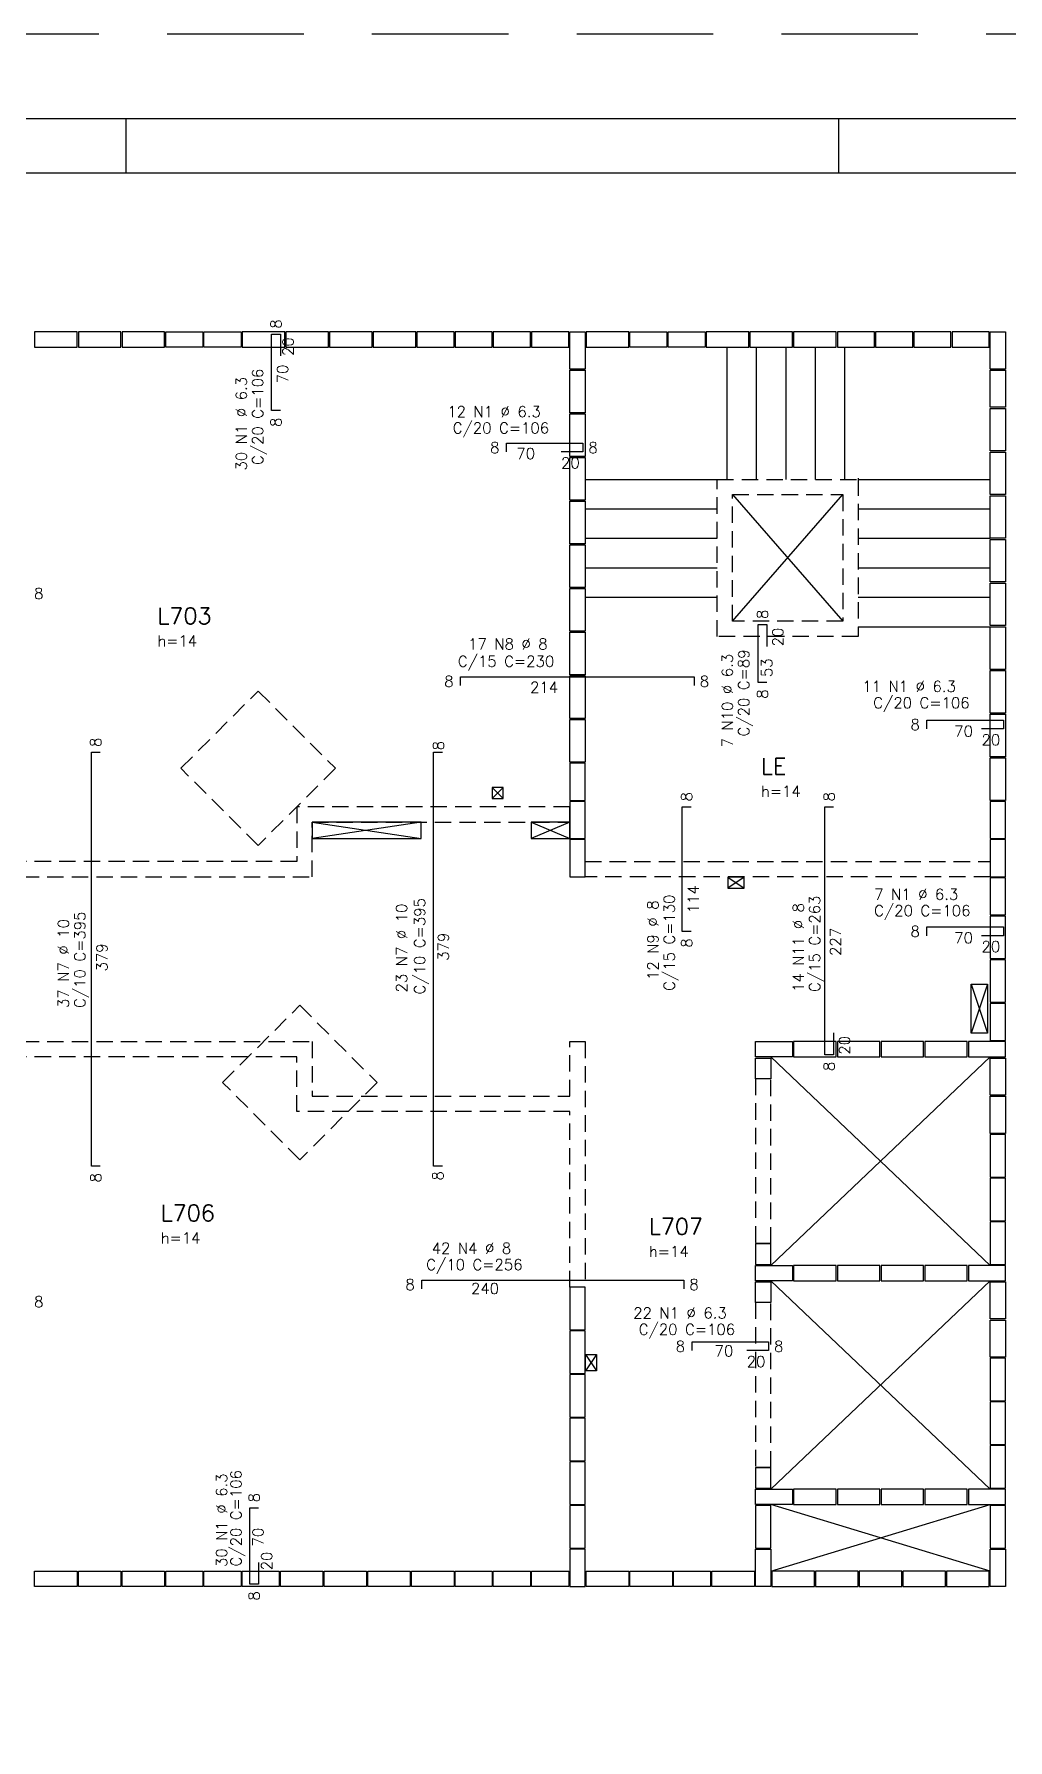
# Model space of a CAD drawing. Extents: x -1.9 to 86, y -1.5 to 61.
# Drawn here: x 32.36 to 50.2, y 29.7 to 60.95 of the extents above; entities that cross this region are included whole.
import ezdxf

# ---------------------------------------------------------------- set-up
doc = ezdxf.new("R2010")
doc.units = 0
doc.header["$MEASUREMENT"] = 0
doc.linetypes.add('ESTILO_TQS_0001', pattern=[0.45, 0.3, -0.15])
doc.linetypes.add('HIDDEN', pattern=[0.375, 0.25, -0.125])
doc.layers.get('0').update_dxf_attribs({"linetype": 'CONTINUOUS'})
doc.layers.get('Defpoints').update_dxf_attribs({"linetype": 'CONTINUOUS'})
for name, color, linetype in [('ARQ_FOLHA', 7, 'CONTINUOUS'), ('PENA_01', 1, 'CONTINUOUS'), ('PENA_03', 3, 'CONTINUOUS'), ('PENA_05', 5, 'CONTINUOUS')]:
    doc.layers.add(name, color=color, linetype=linetype)
doc.styles.get("Standard").update_dxf_attribs({"font": 'ROMANS.SHX'})

# ---------------------------------------------------------------- blocks, each defined once
blk = doc.blocks.new('FOLHA A1 - 841 X 594')
at = {"layer": 'ARQ_FOLHA', "color": 1}
for p, q in [((-500.5, 584), (-500.5, 594)), ((-370, 584), (-370, 594))]:
    blk.add_line(p, q, dxfattribs=at)
for points in [[(-841, 0), (0, 0), (0, 594), (-841, 594)], [(-816, 10), (-10, 10), (-10, 584), (-816, 584)]]:
    blk.add_lwpolyline(points, close=True, dxfattribs=at)
at = {"layer": 'Defpoints', "color": 8, "linetype": 'HIDDEN', "ltscale": 100}
blk.add_lwpolyline([(-860.5, 609.5), (-860.5, -15.5), (19.5, -15.5), (19.5, 609.5)], close=True, dxfattribs=at)
blk = doc.blocks.new('*U24')
blk.add_blockref('FOLHA A1 - 841 X 594', (0, 0))

msp = doc.modelspace()

# ---------------------------------------------------------------- linework, layer by layer
at = {"layer": 'PENA_01', "linetype": 'Continuous'}
msp.add_line((47.453, 52.816), (47.453, 52.796), dxfattribs=at)
for points in [[(32.373, 55.216), (33.153, 55.216), (33.153, 55.496), (32.373, 55.496), (32.373, 55.216)], [(33.173, 55.216), (33.953, 55.216), (33.953, 55.496), (33.173, 55.496), (33.173, 55.216)], [(33.973, 55.216), (34.753, 55.216), (34.753, 55.496), (33.973, 55.496), (33.973, 55.216)], [(35.453, 55.216), (34.773, 55.216), (34.773, 55.496), (35.453, 55.496), (35.453, 55.216)], [(36.153, 55.216), (35.473, 55.216), (35.473, 55.496), (36.153, 55.496), (36.153, 55.216)], [(36.173, 55.216), (36.953, 55.216), (36.953, 55.496), (36.173, 55.496), (36.173, 55.216)], [(36.973, 55.216), (37.753, 55.216), (37.753, 55.496), (36.973, 55.496), (36.973, 55.216)], [(37.773, 55.216), (38.553, 55.216), (38.553, 55.496), (37.773, 55.496), (37.773, 55.216)], [(38.573, 55.216), (39.353, 55.216), (39.353, 55.496), (38.573, 55.496), (38.573, 55.216)], [(39.373, 55.216), (40.053, 55.216), (40.053, 55.496), (39.373, 55.496), (39.373, 55.216)], [(40.073, 55.216), (40.753, 55.216), (40.753, 55.496), (40.073, 55.496), (40.073, 55.216)], [(40.773, 55.216), (41.453, 55.216), (41.453, 55.496), (40.773, 55.496), (40.773, 55.216)], [(41.473, 55.216), (42.153, 55.216), (42.153, 55.496), (41.473, 55.496), (41.473, 55.216)], [(42.453, 55.496), (42.453, 54.816), (42.173, 54.816), (42.173, 55.496), (42.453, 55.496)], [(42.473, 55.216), (43.253, 55.216), (43.253, 55.496), (42.473, 55.496), (42.473, 55.216)], [(43.953, 55.216), (43.273, 55.216), (43.273, 55.496), (43.953, 55.496), (43.953, 55.216)], [(44.653, 55.216), (43.973, 55.216), (43.973, 55.496), (44.653, 55.496), (44.653, 55.216)], [(44.673, 55.216), (45.453, 55.216), (45.453, 55.496), (44.673, 55.496), (44.673, 55.216)], [(45.473, 55.216), (46.253, 55.216), (46.253, 55.496), (45.473, 55.496), (45.473, 55.216)], [(46.273, 55.216), (47.053, 55.216), (47.053, 55.496), (46.273, 55.496), (46.273, 55.216)], [(47.073, 55.216), (47.753, 55.216), (47.753, 55.496), (47.073, 55.496), (47.073, 55.216)], [(47.773, 55.216), (48.453, 55.216), (48.453, 55.496), (47.773, 55.496), (47.773, 55.216)], [(48.473, 55.216), (49.153, 55.216), (49.153, 55.496), (48.473, 55.496), (48.473, 55.216)], [(49.173, 55.216), (49.853, 55.216), (49.853, 55.496), (49.173, 55.496), (49.173, 55.216)], [(50.153, 55.496), (50.153, 54.816), (49.873, 54.816), (49.873, 55.496), (50.153, 55.496)], [(45.053, 52.796), (45.053, 55.216)], [(45.593, 52.796), (45.593, 55.216)], [(46.133, 52.796), (46.133, 55.216)], [(46.673, 52.796), (46.673, 55.216)], [(47.213, 52.796), (47.213, 55.216)], [(42.173, 54.016), (42.173, 54.796), (42.453, 54.796), (42.453, 54.016), (42.173, 54.016)], [(50.153, 54.796), (50.153, 54.116), (49.873, 54.116), (49.873, 54.796), (50.153, 54.796)], [(49.873, 53.316), (49.873, 54.096), (50.153, 54.096), (50.153, 53.316), (49.873, 53.316)], [(42.173, 53.216), (42.173, 53.996), (42.453, 53.996), (42.453, 53.216), (42.173, 53.216)], [(42.173, 52.416), (42.173, 53.196), (42.453, 53.196), (42.453, 52.416), (42.173, 52.416)], [(49.873, 52.516), (49.873, 53.296), (50.153, 53.296), (50.153, 52.516), (49.873, 52.516)], [(42.453, 52.796), (44.873, 52.796)], [(45.153, 52.516), (47.173, 50.197)], [(45.153, 50.197), (47.173, 52.516)], [(47.453, 52.796), (49.873, 52.796)], [(49.873, 51.716), (49.873, 52.496), (50.153, 52.496), (50.153, 51.716), (49.873, 51.716)], [(42.173, 51.616), (42.173, 52.396), (42.453, 52.396), (42.453, 51.616), (42.173, 51.616)], [(42.453, 52.256), (44.873, 52.256)], [(47.453, 52.256), (49.873, 52.256)], [(42.173, 50.816), (42.173, 51.596), (42.453, 51.596), (42.453, 50.816), (42.173, 50.816)], [(42.453, 51.716), (44.873, 51.716)], [(47.453, 51.716), (49.873, 51.716)], [(49.873, 50.916), (49.873, 51.696), (50.153, 51.696), (50.153, 50.916), (49.873, 50.916)], [(42.453, 51.176), (44.873, 51.176)], [(47.453, 51.176), (49.873, 51.176)], [(42.173, 50.016), (42.173, 50.796), (42.453, 50.796), (42.453, 50.016), (42.173, 50.016)], [(42.453, 50.636), (44.873, 50.636)], [(47.453, 50.636), (49.873, 50.636)], [(49.873, 50.116), (49.873, 50.896), (50.153, 50.896), (50.153, 50.116), (49.873, 50.116)], [(47.453, 50.096), (49.873, 50.096)], [(49.873, 49.316), (49.873, 50.096), (50.153, 50.096), (50.153, 49.316), (49.873, 49.316)], [(42.173, 49.216), (42.173, 49.996), (42.453, 49.996), (42.453, 49.216), (42.173, 49.216)], [(42.173, 48.416), (42.173, 49.196), (42.453, 49.196), (42.453, 48.416), (42.173, 48.416)], [(49.873, 48.516), (49.873, 49.296), (50.153, 49.296), (50.153, 48.516), (49.873, 48.516)], [(49.873, 47.716), (49.873, 48.496), (50.153, 48.496), (50.153, 47.716), (49.873, 47.716)], [(42.173, 47.616), (42.173, 48.396), (42.453, 48.396), (42.453, 47.616), (42.173, 47.616)], [(42.453, 46.916), (42.453, 47.596), (42.173, 47.596), (42.173, 46.916), (42.453, 46.916)], [(49.873, 46.916), (49.873, 47.696), (50.153, 47.696), (50.153, 46.916), (49.873, 46.916)], [(40.952, 46.952), (40.952, 47.15), (40.753, 46.952)], [(40.753, 47.15), (40.952, 46.952)], [(40.753, 47.15), (40.753, 46.952), (40.952, 46.952), (40.952, 47.15), (40.753, 47.15)], [(42.453, 46.216), (42.453, 46.896), (42.173, 46.896), (42.173, 46.216), (42.453, 46.216)], [(50.153, 46.216), (50.153, 46.896), (49.873, 46.896), (49.873, 46.216), (50.153, 46.216)], [(39.453, 46.516), (37.453, 46.216)], [(37.453, 46.516), (39.453, 46.216)], [(37.453, 46.516), (37.453, 46.216), (39.453, 46.216), (39.453, 46.516), (37.453, 46.516)], [(42.173, 46.516), (41.467, 46.216)], [(41.467, 46.516), (42.175, 46.216)], [(41.467, 46.516), (41.467, 46.216), (42.173, 46.216), (42.173, 46.516), (41.467, 46.516)], [(42.453, 45.516), (42.453, 46.196), (42.173, 46.196), (42.173, 45.516), (42.453, 45.516)], [(50.153, 45.516), (50.153, 46.196), (49.873, 46.196), (49.873, 45.516), (50.153, 45.516)], [(45.367, 45.506), (45.067, 45.306)], [(45.067, 45.506), (45.367, 45.306)], [(45.067, 45.506), (45.067, 45.306), (45.367, 45.306), (45.367, 45.506), (45.067, 45.506)], [(50.153, 44.816), (50.153, 45.496), (49.873, 45.496), (49.873, 44.816), (50.153, 44.816)], [(49.873, 44.796), (49.873, 44.016), (50.153, 44.016), (50.153, 44.796), (49.873, 44.796)], [(49.873, 43.996), (49.873, 43.216), (50.153, 43.216), (50.153, 43.996), (49.873, 43.996)], [(49.823, 43.549), (49.523, 42.649)], [(49.523, 43.549), (49.823, 42.649)], [(49.523, 43.549), (49.823, 43.549), (49.823, 42.649), (49.523, 42.649), (49.523, 43.549)], [(49.873, 43.196), (49.873, 42.516), (50.153, 42.516), (50.153, 43.196), (49.873, 43.196)], [(45.573, 42.496), (46.253, 42.496), (46.253, 42.216), (45.573, 42.216), (45.573, 42.496)], [(45.573, 41.816), (45.573, 42.196), (45.853, 42.196), (45.853, 41.816), (45.573, 41.816)], [(49.873, 38.396), (45.853, 42.216)], [(45.853, 38.396), (49.873, 42.216)], [(47.053, 42.496), (46.273, 42.496), (46.273, 42.216), (47.053, 42.216), (47.053, 42.496)], [(47.853, 42.496), (47.073, 42.496), (47.073, 42.216), (47.853, 42.216), (47.853, 42.496)], [(48.653, 42.496), (47.873, 42.496), (47.873, 42.216), (48.653, 42.216), (48.653, 42.496)], [(49.453, 42.496), (48.673, 42.496), (48.673, 42.216), (49.453, 42.216), (49.453, 42.496)], [(50.153, 42.496), (49.473, 42.496), (49.473, 42.216), (50.153, 42.216), (50.153, 42.496)], [(49.873, 41.516), (49.873, 42.196), (50.153, 42.196), (50.153, 41.516), (49.873, 41.516)], [(49.873, 40.816), (49.873, 41.496), (50.153, 41.496), (50.153, 40.816), (49.873, 40.816)], [(49.873, 40.796), (49.873, 40.016), (50.153, 40.016), (50.153, 40.796), (49.873, 40.796)], [(49.873, 39.996), (49.873, 39.216), (50.153, 39.216), (50.153, 39.996), (49.873, 39.996)], [(49.873, 39.196), (49.873, 38.416), (50.153, 38.416), (50.153, 39.196), (49.873, 39.196)], [(45.573, 38.796), (45.573, 38.416), (45.853, 38.416), (45.853, 38.796), (45.573, 38.796)], [(45.573, 38.396), (46.253, 38.396), (46.253, 38.116), (45.573, 38.116), (45.573, 38.396)], [(47.053, 38.396), (46.273, 38.396), (46.273, 38.116), (47.053, 38.116), (47.053, 38.396)], [(47.853, 38.396), (47.073, 38.396), (47.073, 38.116), (47.853, 38.116), (47.853, 38.396)], [(48.653, 38.396), (47.873, 38.396), (47.873, 38.116), (48.653, 38.116), (48.653, 38.396)], [(49.453, 38.396), (48.673, 38.396), (48.673, 38.116), (49.453, 38.116), (49.453, 38.396)], [(50.153, 38.396), (49.473, 38.396), (49.473, 38.116), (50.153, 38.116), (50.153, 38.396)], [(42.173, 37.996), (42.173, 37.216), (42.453, 37.216), (42.453, 37.996), (42.173, 37.996)], [(45.573, 37.716), (45.573, 38.096), (45.853, 38.096), (45.853, 37.716), (45.573, 37.716)], [(49.873, 34.296), (45.853, 38.116)], [(45.853, 34.296), (49.873, 38.116)], [(49.873, 37.416), (49.873, 38.096), (50.153, 38.096), (50.153, 37.416), (49.873, 37.416)], [(42.173, 37.196), (42.173, 36.416), (42.453, 36.416), (42.453, 37.196), (42.173, 37.196)], [(49.873, 36.716), (49.873, 37.396), (50.153, 37.396), (50.153, 36.716), (49.873, 36.716)], [(42.663, 36.765), (42.463, 36.465)], [(42.463, 36.765), (42.663, 36.465)], [(42.463, 36.765), (42.663, 36.765), (42.663, 36.465), (42.463, 36.465), (42.463, 36.765)], [(49.873, 36.696), (49.873, 35.916), (50.153, 35.916), (50.153, 36.696), (49.873, 36.696)], [(42.173, 36.396), (42.173, 35.616), (42.453, 35.616), (42.453, 36.396), (42.173, 36.396)], [(49.873, 35.896), (49.873, 35.116), (50.153, 35.116), (50.153, 35.896), (49.873, 35.896)], [(42.173, 35.596), (42.173, 34.816), (42.453, 34.816), (42.453, 35.596), (42.173, 35.596)], [(49.873, 35.096), (49.873, 34.316), (50.153, 34.316), (50.153, 35.096), (49.873, 35.096)], [(42.173, 34.796), (42.173, 34.016), (42.453, 34.016), (42.453, 34.796), (42.173, 34.796)], [(45.573, 34.696), (45.573, 34.316), (45.853, 34.316), (45.853, 34.696), (45.573, 34.696)], [(45.573, 34.296), (46.253, 34.296), (46.253, 34.016), (45.573, 34.016), (45.573, 34.296)], [(47.053, 34.296), (46.273, 34.296), (46.273, 34.016), (47.053, 34.016), (47.053, 34.296)], [(47.853, 34.296), (47.073, 34.296), (47.073, 34.016), (47.853, 34.016), (47.853, 34.296)], [(48.653, 34.296), (47.873, 34.296), (47.873, 34.016), (48.653, 34.016), (48.653, 34.296)], [(49.453, 34.296), (48.673, 34.296), (48.673, 34.016), (49.453, 34.016), (49.453, 34.296)], [(50.153, 34.296), (49.473, 34.296), (49.473, 34.016), (50.153, 34.016), (50.153, 34.296)], [(42.173, 33.996), (42.173, 33.216), (42.453, 33.216), (42.453, 33.996), (42.173, 33.996)], [(45.573, 33.997), (45.573, 33.217), (45.853, 33.217), (45.853, 33.997), (45.573, 33.997)], [(49.873, 32.796), (45.853, 34.016)], [(45.853, 32.796), (49.873, 34.016)], [(49.873, 33.997), (49.873, 33.217), (50.153, 33.217), (50.153, 33.997), (49.873, 33.997)], [(42.453, 32.516), (42.453, 33.196), (42.173, 33.196), (42.173, 32.516), (42.453, 32.516)], [(45.573, 32.517), (45.573, 33.197), (45.853, 33.197), (45.853, 32.517), (45.573, 32.517)], [(49.873, 32.517), (49.873, 33.197), (50.153, 33.197), (50.153, 32.517), (49.873, 32.517)], [(32.373, 32.796), (33.153, 32.796), (33.153, 32.516), (32.373, 32.516), (32.373, 32.796)], [(33.173, 32.796), (33.953, 32.796), (33.953, 32.516), (33.173, 32.516), (33.173, 32.796)], [(33.973, 32.796), (34.753, 32.796), (34.753, 32.516), (33.973, 32.516), (33.973, 32.796)], [(34.773, 32.796), (35.453, 32.796), (35.453, 32.516), (34.773, 32.516), (34.773, 32.796)], [(35.473, 32.796), (36.153, 32.796), (36.153, 32.516), (35.473, 32.516), (35.473, 32.796)], [(36.173, 32.796), (36.853, 32.796), (36.853, 32.516), (36.173, 32.516), (36.173, 32.796)], [(36.873, 32.796), (37.653, 32.796), (37.653, 32.516), (36.873, 32.516), (36.873, 32.796)], [(37.673, 32.796), (38.453, 32.796), (38.453, 32.516), (37.673, 32.516), (37.673, 32.796)], [(38.473, 32.796), (39.253, 32.796), (39.253, 32.516), (38.473, 32.516), (38.473, 32.796)], [(39.273, 32.796), (40.053, 32.796), (40.053, 32.516), (39.273, 32.516), (39.273, 32.796)], [(40.073, 32.796), (40.753, 32.796), (40.753, 32.516), (40.073, 32.516), (40.073, 32.796)], [(40.773, 32.796), (41.453, 32.796), (41.453, 32.516), (40.773, 32.516), (40.773, 32.796)], [(41.473, 32.796), (42.153, 32.796), (42.153, 32.516), (41.473, 32.516), (41.473, 32.796)], [(42.473, 32.796), (43.253, 32.796), (43.253, 32.516), (42.473, 32.516), (42.473, 32.796)], [(43.273, 32.796), (44.053, 32.796), (44.053, 32.516), (43.273, 32.516), (43.273, 32.796)], [(44.073, 32.796), (44.753, 32.796), (44.753, 32.516), (44.073, 32.516), (44.073, 32.796)], [(44.773, 32.796), (45.553, 32.796), (45.553, 32.516), (44.773, 32.516), (44.773, 32.796)], [(46.653, 32.796), (45.873, 32.796), (45.873, 32.516), (46.653, 32.516), (46.653, 32.796)], [(47.453, 32.796), (46.673, 32.796), (46.673, 32.516), (47.453, 32.516), (47.453, 32.796)], [(48.253, 32.796), (47.473, 32.796), (47.473, 32.516), (48.253, 32.516), (48.253, 32.796)], [(49.053, 32.796), (48.273, 32.796), (48.273, 32.516), (49.053, 32.516), (49.053, 32.796)], [(49.853, 32.796), (49.073, 32.796), (49.073, 32.516), (49.853, 32.516), (49.853, 32.796)]]:
    msp.add_lwpolyline(points, dxfattribs=at)
at = {"layer": 'PENA_01', "linetype": 'ESTILO_TQS_0001'}
for points in [[(44.873, 52.796), (47.453, 52.796), (47.453, 49.917), (44.873, 49.917), (44.873, 52.796)], [(47.173, 50.197), (45.153, 50.197), (45.153, 52.516), (47.173, 52.516), (47.173, 50.197)], [(35.052, 47.503), (36.466, 48.918), (37.88, 47.503), (36.466, 46.089), (35.052, 47.503)], [(30.353, 45.516), (37.453, 45.516), (37.453, 46.516), (42.173, 46.516), (42.173, 46.796), (37.173, 46.796), (37.173, 45.796), (30.353, 45.796)], [(42.453, 45.796), (49.873, 45.796), (49.873, 45.516), (42.453, 45.516), (42.453, 45.796)], [(35.815, 41.746), (37.23, 43.161), (38.644, 41.746), (37.23, 40.332), (35.815, 41.746)], [(30.353, 42.496), (37.453, 42.496), (37.453, 41.496), (42.173, 41.496)], [(42.173, 41.216), (37.173, 41.216), (37.173, 42.216), (30.353, 42.216)], [(42.173, 41.496), (42.173, 42.496), (42.453, 42.496), (42.453, 37.996), (42.173, 37.996)], [(45.573, 38.796), (45.853, 38.796), (45.853, 41.816), (45.573, 41.816), (45.573, 38.796)], [(42.173, 37.996), (42.173, 41.216)], [(45.573, 34.696), (45.853, 34.696), (45.853, 37.716), (45.573, 37.716), (45.573, 34.696)]]:
    msp.add_lwpolyline(points, dxfattribs=at)
at = {"layer": 'PENA_05', "linetype": 'Continuous'}
for p, q in [((36.713, 54.056), (36.713, 55.456)), ((36.713, 55.456), (36.873, 55.456)), ((36.873, 55.456), (36.873, 55.056)), ((36.873, 54.056), (36.713, 54.056)), ((41.013, 53.298), (41.013, 53.458)), ((41.013, 53.458), (42.413, 53.458)), ((42.413, 53.458), (42.413, 53.298)), ((42.413, 53.298), (42.013, 53.298)), ((45.623, 49.077), (45.623, 50.137)), ((45.623, 50.137), (45.783, 50.137)), ((45.783, 50.137), (45.783, 49.737)), ((40.173, 49.017), (40.173, 49.177)), ((40.173, 49.177), (44.453, 49.177)), ((44.453, 49.177), (44.453, 49.017)), ((45.783, 49.077), (45.623, 49.077)), ((48.713, 48.224), (48.713, 48.384)), ((48.713, 48.384), (50.113, 48.384)), ((50.113, 48.224), (49.713, 48.224)), ((50.113, 48.384), (50.113, 48.224)), ((33.413, 40.216), (33.413, 47.796)), ((33.413, 47.796), (33.573, 47.796)), ((39.68, 40.216), (39.68, 47.796)), ((39.68, 47.796), (39.84, 47.796)), ((44.234, 44.516), (44.234, 46.796)), ((44.234, 46.796), (44.394, 46.796)), ((46.844, 42.256), (46.844, 46.796)), ((46.844, 46.796), (47.004, 46.796)), ((44.394, 44.516), (44.234, 44.516)), ((48.713, 44.437), (48.713, 44.597)), ((48.713, 44.597), (50.113, 44.597)), ((50.113, 44.437), (49.713, 44.437)), ((50.113, 44.597), (50.113, 44.437)), ((47.004, 42.656), (47.004, 42.256)), ((47.004, 42.256), (46.844, 42.256)), ((33.573, 40.216), (33.413, 40.216)), ((39.84, 40.216), (39.68, 40.216)), ((39.463, 37.966), (39.463, 38.126)), ((39.463, 38.126), (44.263, 38.126)), ((44.263, 38.126), (44.263, 37.966)), ((44.413, 36.835), (44.413, 36.995)), ((44.413, 36.995), (45.813, 36.995)), ((45.813, 36.995), (45.813, 36.835)), ((45.813, 36.835), (45.413, 36.835)), ((36.313, 32.556), (36.313, 33.956)), ((36.313, 33.956), (36.473, 33.956)), ((36.473, 32.956), (36.473, 32.556)), ((36.473, 32.556), (36.313, 32.556))]:
    msp.add_line(p, q, dxfattribs=at)

# ---------------------------------------------------------------- block references
at = {"xscale": 0.09999999999999938, "yscale": 0.09999999999999938, "zscale": 0.09999999999999938}
msp.add_blockref('*U24', (84.1, 0.003), dxfattribs=at)

# ---------------------------------------------------------------- texts
at = {"layer": 'PENA_03', "linetype": 'Continuous'}
for s, p in [('8', (36.893, 55.556)), ('20', (37.114, 55.055)), ('C/20 C=106', (36.558, 53.058)), ('70', (37.013, 54.556)), ('30 N1 %%c 6.3', (36.258, 52.958)), ('8', (36.893, 53.756)), ('8', (45.803, 50.237)), ('20', (46.083, 49.737)), ('7 N10 %%c 6.3', (45.159, 47.886)), ('C/20 C=89', (45.459, 48.086)), ('53', (45.88, 49.173)), ('8', (45.803, 48.777)), ('8', (33.592, 47.893)), ('8', (39.869, 47.832)), ('8', (44.414, 46.896)), ('8', (47.024, 46.896)), ('114', (44.536, 44.849)), ('23 N7 %%c 10', (39.193, 43.397)), ('C/10 C=395', (39.525, 43.36)), ('12 N9 %%c 8', (43.795, 43.625)), ('C/15 C=130', (44.095, 43.425)), ('14 N11 %%c 8', (46.458, 43.405)), ('C/15 C=263', (46.758, 43.405)), ('37 N7 %%c 10', (33, 43.112)), ('C/10 C=395', (33.3, 43.112)), ('379', (39.958, 43.977)), ('227', (47.139, 44.066)), ('379', (33.704, 43.781)), ('8', (44.414, 44.216)), ('20', (47.304, 42.256)), ('8', (47.024, 41.956)), ('8', (33.593, 39.916)), ('8', (39.858, 39.952)), ('30 N1 %%c 6.3', (35.896, 32.871)), ('C/20 C=106', (36.161, 32.882)), ('8', (36.493, 34.056)), ('70', (36.564, 33.248)), ('20', (36.723, 32.811)), ('8', (36.493, 32.256))]:
    msp.add_text(s, height=0.2, rotation=90, dxfattribs=at).set_placement(p)
for s, height, p in [('12 N1 %%c 6.3', 0.2, (39.929, 53.937)), ('C/20 C=106', 0.2, (40.029, 53.637)), ('8', 0.2, (40.713, 53.278)), ('8', 0.2, (42.513, 53.278)), ('70', 0.2, (41.195, 53.168)), ('20', 0.2, (42.013, 52.998)), ('8', 0.2, (32.363, 50.605)), ('L703', 0.3, (34.622, 50.145)), ('h=14', 0.2, (34.622, 49.737)), ('17 N8 %%c 8', 0.2, (40.31, 49.681)), ('C/15 C=230', 0.2, (40.123, 49.363)), ('8', 0.2, (39.873, 48.997)), ('214', 0.2, (41.446, 48.887)), ('8', 0.2, (44.553, 48.997)), ('11 N1 %%c 6.3', 0.2, (47.53, 48.903)), ('C/20 C=106', 0.2, (47.73, 48.603)), ('8', 0.2, (48.413, 48.204)), ('70', 0.2, (49.213, 48.084)), ('20', 0.2, (49.713, 47.924)), ('LE', 0.3, (45.676, 47.391)), ('h=14', 0.2, (45.676, 46.983)), ('7 N1 %%c 6.3', 0.2, (47.746, 45.095)), ('C/20 C=106', 0.2, (47.746, 44.795)), ('8', 0.2, (48.413, 44.417)), ('70', 0.2, (49.213, 44.297)), ('20', 0.2, (49.713, 44.137)), ('L706', 0.3, (34.683, 39.208)), ('L707', 0.3, (43.622, 38.96)), ('h=14', 0.2, (34.683, 38.8)), ('42 N4 %%c 8', 0.2, (39.643, 38.611)), ('h=14', 0.2, (43.622, 38.552)), ('C/10 C=256', 0.2, (39.543, 38.311)), ('8', 0.2, (39.163, 37.946)), ('8', 0.2, (44.363, 37.946)), ('8', 0.2, (32.363, 37.633)), ('240', 0.2, (40.363, 37.874)), ('22 N1 %%c 6.3', 0.2, (43.335, 37.424)), ('C/20 C=106', 0.2, (43.435, 37.124)), ('8', 0.2, (44.113, 36.815)), ('70', 0.2, (44.825, 36.73)), ('8', 0.2, (45.913, 36.815)), ('20', 0.2, (45.413, 36.535))]:
    msp.add_text(s, height=height, dxfattribs=at).set_placement(p)

doc.saveas('drawing.dxf')
